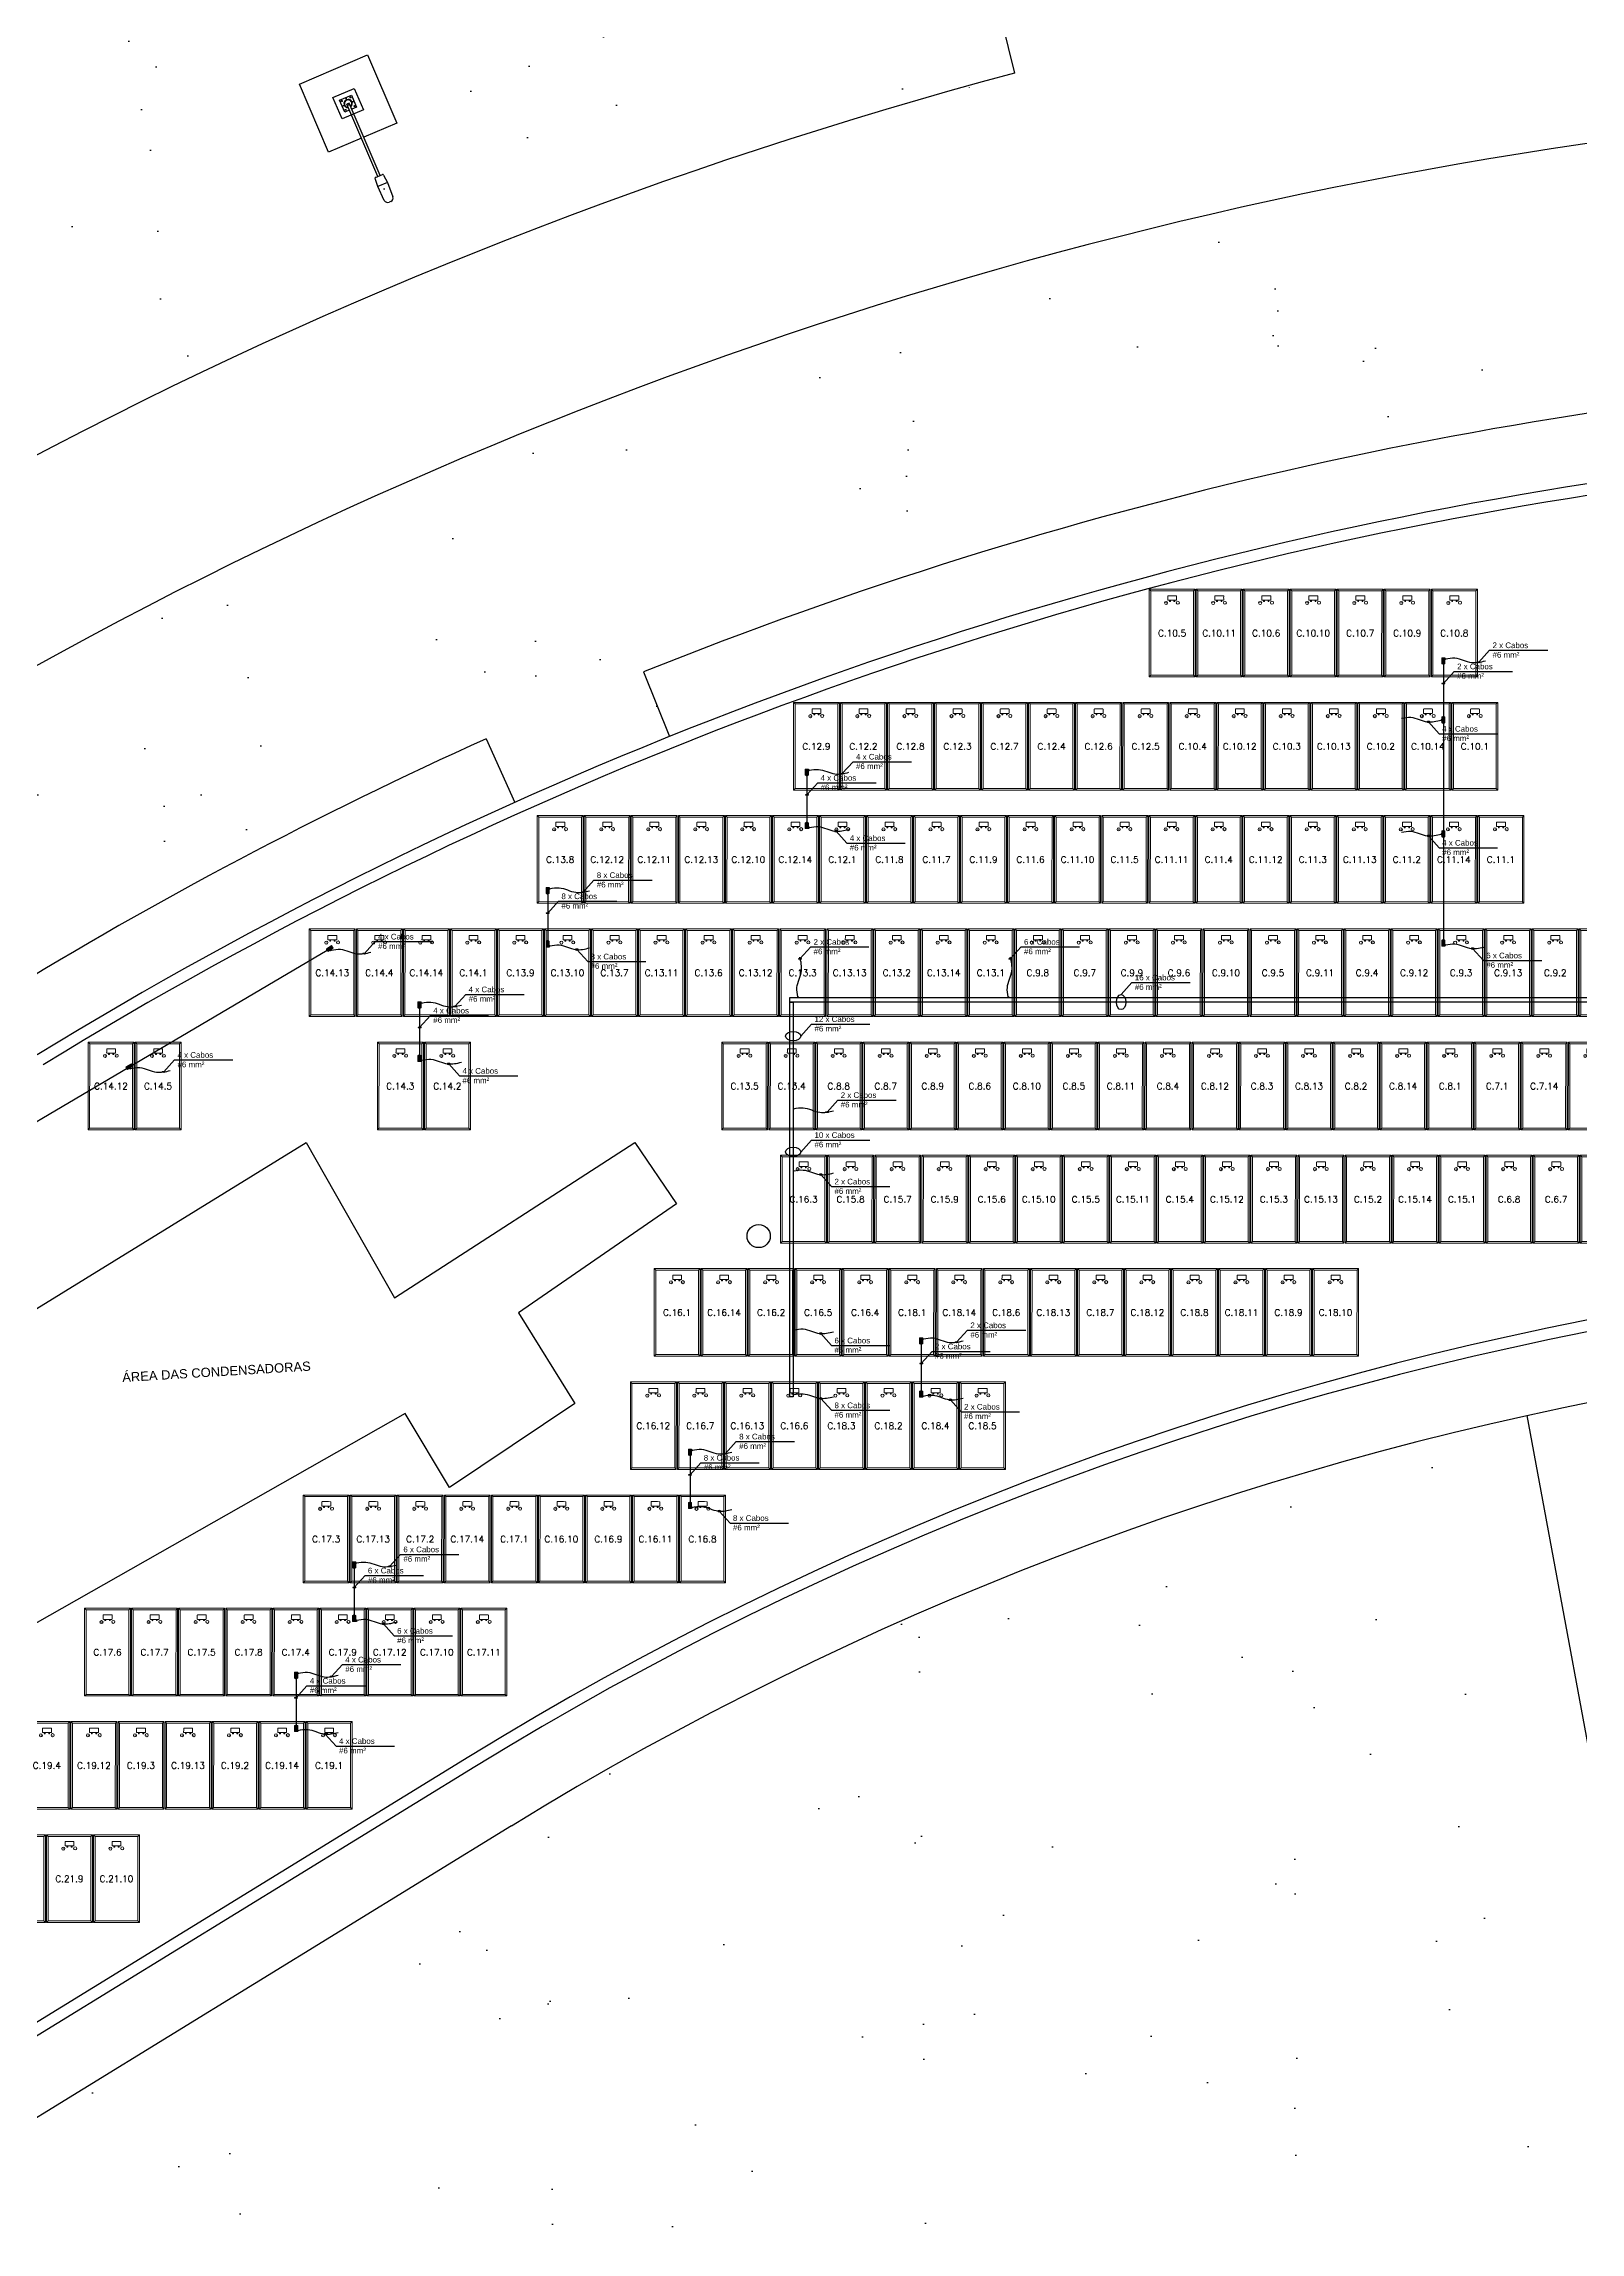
# Model space of a CAD drawing. Header units: metres. Extents: x 1796 to 5645, y -4719 to 2384.
# Drawn here: x 1924.08 to 1957.17, y -1221.31 to -1174.16 of the extents above; entities that cross this region are included whole.
import ezdxf

# ---------------------------------------------------------------- set-up
doc = ezdxf.new("R2010")
doc.units = ezdxf.units.M
doc.header["$MEASUREMENT"] = 0
doc.linetypes.add('BSB2F2-ARQ-PLAN-CORE-13-15P-ZA$1${ Batten }', pattern=[0])
for name, color, linetype, lineweight in [('A-DOOR-FRAM', 31, 'CONTINUOUS', 5), ('Condulete', 3, 'CONTINUOUS', 9), ('MOD_ALOCADOS_A', 5, 'CONTINUOUS', 9), ('MODULOS_PV', 2, 'CONTINUOUS', 9)]:
    doc.layers.add(name, color=color, linetype=linetype, lineweight=lineweight)
for name, color, linetype in [('ARQUITETURA', 253, 'CONTINUOUS'), ('COPEX', 4, 'BSB2F2-ARQ-PLAN-CORE-13-15P-ZA$1${ Batten }'), ('ELETROCALHA', 2, 'CONTINUOUS'), ('ELETRODUTOS', 30, 'CONTINUOUS'), ('MÓDULOS FV', 7, 'CONTINUOUS')]:
    doc.layers.add(name, color=color, linetype=linetype)
doc.styles.add('ARIAL', font='arial.ttf')
doc.styles.add('ENGECAD', font='arial.ttf')
doc.styles.add('R120-500', font='romans.shx', dxfattribs={"height": 1.5})
pattern_1 = [(350.62296, (1466.5355, -762.2295), (4.08992, 4.08927), [0, -4.56, 0, -5.1, 0, -4.875]), (320.623, (1466.5355, -762.2295), (9.808834, 1.91215), [0, -2.46, 0, -4.11, 0, -1.575]), (280.62296, (1464.013, -759.536), (6.39856, -6.807323), [0, -1.5, 0, -5.4, 0, -7.05]), (270.623, (1464.013, -759.536), (8.08648, -4.78256), [0, -0.75, 0, -3.54, 0, -4.05])]

# ---------------------------------------------------------------- blocks, each defined once
blk = doc.blocks.new('modulo')
at = {"layer": 'MODULOS_PV', "color": 8}
for p, q in [((-0.751, 2.014), (-0.753, 2.063)), ((-1.381, 1.342), (-1.43, 1.34)), ((0.577, 0.769), (0.626, 0.771)), ((-0.053, 0.097), (-0.051, 0.048))]:
    blk.add_line(p, q, dxfattribs=at)
for points in [[(-1.43, 1.34), (-0.753, 2.063), (0.626, 0.771), (-0.051, 0.048)], [(-1.381, 1.342), (-0.751, 2.014), (0.577, 0.769), (-0.053, 0.097)]]:
    blk.add_lwpolyline(points, close=True, dxfattribs=at)
for points in [[(-0.956, 1.498), (-0.935, 1.478), (-0.922, 1.492), (-0.943, 1.512)], [(-0.878, 1.581), (-0.857, 1.562), (-0.87, 1.548), (-0.891, 1.567)]]:
    blk.add_lwpolyline(points, dxfattribs=at)
at = {"layer": 'MODULOS_PV', "color": 1}
blk.add_circle((-0.963, 1.403), 0.0332, dxfattribs=at)
at = {"layer": 'MODULOS_PV', "color": 8}
blk.add_circle((-0.793, 1.591), 0.0332, dxfattribs=at)
blk.add_open_spline([(-0.986, 1.473), (-1.006, 1.493), (-1.027, 1.512), (-1.048, 1.532), (-1.048, 1.532), (-1.049, 1.534), (-1.049, 1.536), (-1.048, 1.538), (-1.048, 1.539), (-1.007, 1.583), (-0.966, 1.627), (-0.925, 1.67), (-0.924, 1.671), (-0.922, 1.672), (-0.919, 1.672), (-0.918, 1.671), (-0.917, 1.671), (-0.897, 1.652), (-0.876, 1.632), (-0.855, 1.613), (-0.855, 1.612), (-0.854, 1.611), (-0.854, 1.608), (-0.855, 1.606), (-0.855, 1.605), (-0.896, 1.561), (-0.937, 1.518), (-0.978, 1.474), (-0.979, 1.473), (-0.981, 1.472), (-0.984, 1.472), (-0.985, 1.473), (-0.986, 1.473)], degree=3, knots=[0, 0, 0, 0, 1, 1, 1, 1.002534, 1.003925, 1.008052, 1.008052, 1.008052, 2.008052, 2.008052, 2.008052, 2.012179, 2.01357, 2.016104, 2.016104, 2.016104, 3.016104, 3.016104, 3.016104, 3.018638, 3.02003, 3.024156, 3.024156, 3.024156, 4.024156, 4.024156, 4.024156, 4.028283, 4.029675, 4.032208, 4.032208, 4.032208, 4.032208], dxfattribs=at)
at = {"layer": 'MODULOS_PV', "color": 1, "insert": (-0.997, 1.409), "char_height": 0.0572, "width": 0.10748, "attachment_point": 1, "rotation": 46.8722}
blk.add_mtext('+', dxfattribs=at)
at = {"layer": 'MODULOS_PV', "color": 8, "insert": (-0.827, 1.597), "char_height": 0.0572, "width": 0.10748, "attachment_point": 1, "rotation": 46.8722}
blk.add_mtext('-', dxfattribs=at)
blk = doc.blocks.new('PETROLETE TIPO  X')
at = {"layer": 'ELETRODUTOS'}
h = blk.add_hatch(color=3, dxfattribs=at)
h.dxf.hatch_style = 1
h.paths.add_polyline_path([(1995.913, -1126.122), (1995.98, -1126.122), (1995.98, -1125.993), (1995.913, -1125.993)])
at = {"layer": 'Condulete'}
blk.add_lwpolyline([(1995.98, -1125.993), (1995.98, -1126.122), (1995.913, -1126.122), (1995.913, -1125.993)], close=True, dxfattribs=at)
blk = doc.blocks.new('BOX')
at = {"layer": 'Condulete'}
blk.add_lwpolyline([(1995.83, -1126.029), (1995.818, -1126.029), (1995.818, -1126.005), (1995.83, -1126.005)], close=True, dxfattribs=at)
at = {"layer": 'ELETRODUTOS', "color": 3, "linetype": 'Continuous'}
for p, q in [((1995.818, -1126.005), (1995.83, -1126.017)), ((1995.818, -1126.007), (1995.83, -1126.019)), ((1995.818, -1126.009), (1995.83, -1126.021)), ((1995.818, -1126.01), (1995.83, -1126.023)), ((1995.818, -1126.012), (1995.83, -1126.024)), ((1995.818, -1126.014), (1995.83, -1126.026)), ((1995.818, -1126.016), (1995.83, -1126.028)), ((1995.818, -1126.018), (1995.83, -1126.029)), ((1995.818, -1126.019), (1995.828, -1126.029)), ((1995.818, -1126.021), (1995.826, -1126.029)), ((1995.818, -1126.023), (1995.824, -1126.029)), ((1995.818, -1126.025), (1995.823, -1126.029)), ((1995.818, -1126.026), (1995.821, -1126.029)), ((1995.818, -1126.028), (1995.819, -1126.029)), ((1995.819, -1126.005), (1995.83, -1126.016)), ((1995.821, -1126.005), (1995.83, -1126.014)), ((1995.823, -1126.005), (1995.83, -1126.012)), ((1995.825, -1126.005), (1995.83, -1126.01)), ((1995.826, -1126.005), (1995.83, -1126.008)), ((1995.828, -1126.005), (1995.83, -1126.007))]:
    blk.add_line(p, q, dxfattribs=at)

msp = doc.modelspace()

# ---------------------------------------------------------------- hatches: boundary and pattern name
at = {"layer": 'ARQUITETURA'}
h = msp.add_hatch(dxfattribs=at)
h.set_pattern_fill('AR-SAND', color=116, scale=3, angle=-46.877, style=0)
h.set_pattern_definition(pattern_1)
h.paths.add_polyline_path([(1891.75, -1141.193), (1888.66, -1142.838), (1888.588, -1142.707), (1881.655, -1146.67), (1877.849, -1149.014), (1869.565, -1154.557), (1860.873, -1161.087), (1867.94, -1168.633), (1875.757, -1161.312), (1880.303, -1166.166), (1872.486, -1173.487), (1898.849, -1201.637), (1903.517, -1197.278), (1907.791, -1193.574), (1912.186, -1190.252), (1918.103, -1186.33), (1925.755, -1182.075), (1930.989, -1179.637), (1936.113, -1177.587), (1941.154, -1175.876), (1944.014, -1175.034), (1940.631, -1161.343), (1937.353, -1148.129), (1930.376, -1149.86), (1929.53, -1147.315), (1924.436, -1149.124), (1920.723, -1150.593), (1915.46, -1152.903), (1911.172, -1154.985), (1907.912, -1156.607), (1902.792, -1159.154), (1901.106, -1159.994)])
h = msp.add_hatch(dxfattribs=at)
h.set_pattern_fill('AR-SAND', color=116, scale=3, angle=-46.877, style=0)
h.set_pattern_definition(pattern_1)
h.paths.add_polyline_path([(2008.001, -1145.115), (2011.522, -1146.142), (2011.588, -1145.787)])
h.paths.add_polyline_path([(2011.51, -1146.205), (2005.926, -1176.011), (2009.518, -1156.844), (2009.518, -1156.844), (2011.289, -1147.384)])
edge = h.paths.add_edge_path()
edge.add_line((1981.157, -1171.776), (1975.185, -1171.196))
edge.add_line((1975.185, -1171.196), (1977.014, -1152.352))
edge.add_line((1977.014, -1152.352), (1946.456, -1159.903))
edge.add_line((1946.456, -1159.903), (1949.839, -1173.594))
edge.add_arc((1971.325, -1273.05), 101.75, 84.4554, 102.19064, ccw=False)
h = msp.add_hatch(dxfattribs=at)
h.set_pattern_fill('AR-SAND', color=116, scale=3, angle=-46.877, style=0)
h.set_pattern_definition(pattern_1)
h.paths.add_polyline_path([(1968.94, -1175.477), (1969.026, -1177.396), (1972.992, -1177.314), (1980.864, -1177.776), (1990.307, -1179.19), (2001.352, -1181.259), (2001.722, -1179.297), (1989.318, -1176.97), (1984.284, -1176.065), (1972.707, -1175.345)])
h.paths.add_polyline_path([(1965.029, -1177.542), (1964.942, -1175.617), (1962.446, -1175.704), (1953.488, -1176.941), (1938.948, -1180.818), (1927.111, -1185.959), (1914.809, -1193.363), (1907.472, -1199.042), (1908.838, -1200.501), (1915.412, -1195.321), (1922.392, -1190.748), (1929.652, -1186.844), (1937.161, -1183.602), (1948.061, -1180.169), (1955.436, -1178.628)])
h = msp.add_hatch(dxfattribs=at)
h.set_pattern_fill('AR-SAND', color=116, scale=3, angle=-46.877, style=0)
h.set_pattern_definition(pattern_1)
edge = h.paths.add_edge_path()
edge.add_arc((1971.325, -1273.05), 92, 93.82041, 111.90763)
edge.add_line((1936.999, -1187.694), (1937.559, -1189.085))
edge.add_arc((1971.325, -1273.05), 90.5, 111.90763, 114.20354)
edge.add_line((1934.222, -1190.505), (1933.608, -1189.137))
edge.add_arc((1971.325, -1273.05), 92, 114.20328, 121.57407)
edge.add_line((1923.154, -1194.669), (1910.162, -1202.654))
edge.add_line((1910.162, -1202.654), (1908.838, -1200.501))
edge.add_arc((1971.325, -1273.05), 95.75, 93.77161, 130.73854, ccw=False)
edge.add_line((1965.027, -1177.507), (1965.195, -1181.254))
edge = h.paths.add_edge_path()
edge.add_arc((1971.325, -1273.05), 92, 79.39324, 91.32909)
edge.add_line((1969.191, -1181.075), (1969.023, -1177.328))
edge.add_arc((1971.325, -1273.05), 95.75, 79.39324, 91.37788, ccw=False)
edge.add_line((1988.95, -1178.936), (2001.352, -1181.259))
edge.add_line((2001.352, -1181.259), (2013.609, -1210.073))
edge.add_line((2013.609, -1210.073), (1999.373, -1207.291))
edge.add_line((1999.373, -1207.291), (1985.934, -1214.289))
edge.add_line((1985.934, -1214.289), (1979.219, -1214.591))
edge.add_line((1979.219, -1214.591), (1980.336, -1202.624))
edge.add_arc((1971.325, -1273.05), 71, 79.39324, 82.70853, ccw=False)
edge.add_line((1984.394, -1203.263), (1999.541, -1206.1))
edge.add_arc((2068.683, -1199.209), 69.485, 169.39324, 185.69147, ccw=False)
edge.add_line((2000.386, -1186.419), (1987.983, -1184.096))
edge.add_line((1987.983, -1184.096), (1988.26, -1182.622))
h = msp.add_hatch(dxfattribs=at)
h.set_pattern_fill('AR-SAND', color=116, scale=3, angle=-46.877, style=0)
h.set_pattern_definition(pattern_1)
h.paths.add_polyline_path([(1966.816, -1239.548), (1965.86, -1217.827), (1961.19, -1218.032), (1960.704, -1215.424), (1960.435, -1215.436), (1960.252, -1214.443), (1958.033, -1214.543), (1956.03, -1203.717, 0.083678), (1934.15, -1212.56), (1920.539, -1220.925), (1937.474, -1248.48)])

# ---------------------------------------------------------------- linework, layer by layer
at = {"layer": 'A-DOOR-FRAM'}
msp.add_circle((1930.812, -1208.139), 0.014, dxfattribs=at)
at = {"layer": 'ARQUITETURA'}
for p, q in [((1938.336, -1147.886), (1944.985, -1174.794)), ((1929.584, -1175.027), (1931.055, -1174.398)), ((1931.055, -1174.398), (1931.685, -1175.869)), ((1930.214, -1176.498), (1929.584, -1175.027)), ((1930.306, -1175.317), (1930.766, -1175.12)), ((1930.503, -1175.776), (1930.306, -1175.317)), ((1930.451, -1175.374), (1930.708, -1175.264)), ((1930.561, -1175.632), (1930.451, -1175.374)), ((1930.514, -1175.388), (1930.486, -1175.4)), ((1930.506, -1175.408), (1930.494, -1175.38)), ((1930.505, -1175.501), (1930.551, -1175.481)), ((1930.507, -1175.505), (1930.553, -1175.486)), ((1930.577, -1175.32), (1930.597, -1175.366)), ((1930.582, -1175.318), (1930.601, -1175.364)), ((1930.631, -1175.447), (1930.636, -1175.445)), ((1930.631, -1175.447), (1930.633, -1175.451)), ((1930.631, -1175.447), (1930.638, -1175.449)), ((1930.636, -1175.445), (1930.633, -1175.451)), ((1930.633, -1175.451), (1930.638, -1175.449)), ((1930.636, -1175.445), (1930.638, -1175.449)), ((1930.675, -1175.319), (1930.702, -1175.308)), ((1930.683, -1175.3), (1930.694, -1175.327)), ((1930.708, -1175.264), (1930.818, -1175.522)), ((1930.818, -1175.522), (1930.715, -1175.566)), ((1930.716, -1175.41), (1930.762, -1175.391)), ((1930.718, -1175.415), (1930.764, -1175.395)), ((1930.769, -1175.502), (1930.755, -1175.508)), ((1930.763, -1175.488), (1930.775, -1175.516)), ((1930.766, -1175.12), (1930.963, -1175.58)), ((1930.769, -1175.502), (1930.783, -1175.496)), ((1944.006, -1175.097), (1944.007, -1175.098)), ((1930.963, -1175.58), (1930.503, -1175.776)), ((1930.66, -1175.59), (1930.561, -1175.632)), ((1930.581, -1175.583), (1930.567, -1175.589)), ((1930.575, -1175.569), (1930.586, -1175.596)), ((1930.594, -1175.577), (1930.581, -1175.583)), ((1931.685, -1175.869), (1930.974, -1176.173)), ((1930.919, -1176.196), (1930.214, -1176.498)), ((1931.272, -1177.237), (1931.215, -1177.065)), ((1931.225, -1177.039), (1931.372, -1176.976)), ((1931.414, -1177.534), (1931.272, -1177.237)), ((1931.399, -1176.987), (1931.483, -1177.146)), ((1931.483, -1177.146), (1931.6, -1177.454)), ((1931.557, -1177.556), (1931.518, -1177.573)), ((1936.999, -1187.694), (1937.559, -1189.085)), ((1933.608, -1189.137), (1934.222, -1190.505)), ((1958.033, -1214.543), (1956.03, -1203.717)), ((1933.364, -1211.283), (1920.372, -1219.267)), ((1933.233, -1211.07), (1920.454, -1218.924)), ((1934.15, -1212.56), (1921.157, -1220.545))]:
    msp.add_line(p, q, dxfattribs=at)
for points in [[(1930.66, -1175.437), (1930.605, -1175.461)], [(1931.271, -1177.019), (1930.605, -1175.461)], [(1930.672, -1175.465), (1930.616, -1175.488)], [(1931.326, -1176.996), (1930.66, -1175.437)], [(1931.483, -1177.146), (1931.272, -1177.237)]]:
    msp.add_lwpolyline(points, dxfattribs=at)
msp.add_lwpolyline([(1920.645, -1205.673), (1923.162, -1204.232), (1922.069, -1202.554), (1929.733, -1197.831), (1931.634, -1201.178), (1936.807, -1197.835), (1937.709, -1199.157), (1934.305, -1201.505), (1935.52, -1203.459), (1932.82, -1205.268), (1931.864, -1203.673), (1922.718, -1208.868)], close=True, dxfattribs=at)
for centre in [(1930.5, -1175.394), (1930.688, -1175.314), (1930.769, -1175.502), (1930.581, -1175.583)]:
    msp.add_circle(centre, 0.01, dxfattribs=at)
at = {"layer": 'ARQUITETURA', "color": 6}
msp.add_circle((1939.476, -1199.849), 0.25, dxfattribs=at)
at = {"layer": 'ARQUITETURA'}
for centre, radius, start, end in [((1971.074, -1272.663), 101.286, 104.92615, 130.91481), ((1971.325, -1273.05), 97.75, 79.39324, 130.73854), ((1930.634, -1175.448), 0.09, 310.9535, 271.9935), ((1930.634, -1175.448), 0.081, 313.0087, 269.5066), ((1931.38, -1176.994), 0.02, 23.1619, 113.1619), ((1931.233, -1177.057), 0.02, 113.1619, 203.1619), ((1931.486, -1177.499), 0.08, 205.5747, 293.1619), ((1931.525, -1177.483), 0.08, 293.1619, 20.7492), ((1971.325, -1273.05), 92, 93.82041, 111.90763), ((1971.325, -1273.05), 90.5, 79.39324, 121.57407), ((1971.325, -1273.05), 90.25, 79.39324, 121.57407), ((1971.325, -1273.05), 92, 114.20328, 121.57407), ((1971.325, -1273.05), 72.75, 79.39324, 121.57407), ((1971.325, -1273.05), 72.5, 79.39324, 121.57407), ((1971.325, -1273.05), 71, 79.39324, 121.57408)]:
    msp.add_arc(centre, radius, start, end, dxfattribs=at)
at = {"layer": 'COPEX'}
for points in [[(1954.985, -1187.485), (1955.219, -1187.228), (1956.474, -1187.228)], [(1953.901, -1188.77), (1954.135, -1189.028), (1955.39, -1189.028)], [(1941.277, -1189.886), (1941.51, -1189.628), (1942.765, -1189.628)], [(1941.142, -1191.126), (1941.376, -1191.384), (1942.631, -1191.384)], [(1953.902, -1191.227), (1954.135, -1191.484), (1955.391, -1191.484)], [(1935.694, -1192.437), (1935.928, -1192.18), (1937.183, -1192.18)], [(1930.984, -1193.763), (1931.217, -1193.505), (1932.473, -1193.505)], [(1935.56, -1193.677), (1935.794, -1193.935), (1937.049, -1193.935)], [(1940.363, -1193.876), (1940.597, -1193.619), (1941.852, -1193.619)], [(1944.895, -1193.876), (1945.129, -1193.619), (1946.384, -1193.619)], [(1954.851, -1193.654), (1955.084, -1193.912), (1956.34, -1193.912)], [(1932.934, -1194.901), (1933.168, -1194.643), (1934.423, -1194.643)], [(1926.664, -1196.312), (1926.898, -1196.054), (1928.153, -1196.054)], [(1932.8, -1196.141), (1933.034, -1196.398), (1934.289, -1196.398)], [(1940.948, -1197.178), (1941.181, -1196.92), (1942.437, -1196.92)], [(1940.813, -1198.526), (1941.047, -1198.783), (1942.302, -1198.783)], [(1940.813, -1201.95), (1941.047, -1202.208), (1942.302, -1202.208)], [(1943.739, -1202.137), (1943.972, -1201.88), (1945.228, -1201.88)], [(1940.813, -1203.347), (1941.047, -1203.604), (1942.302, -1203.604)], [(1943.604, -1203.377), (1943.838, -1203.635), (1945.093, -1203.635)], [(1938.76, -1204.536), (1938.994, -1204.278), (1940.249, -1204.278)], [(1938.626, -1205.776), (1938.86, -1206.033), (1940.115, -1206.033)], [(1931.528, -1206.966), (1931.762, -1206.708), (1933.017, -1206.708)], [(1931.394, -1208.206), (1931.628, -1208.464), (1932.883, -1208.464)], [(1930.277, -1209.341), (1930.511, -1209.084), (1931.766, -1209.084)], [(1930.143, -1210.581), (1930.376, -1210.839), (1931.632, -1210.839)]]:
    msp.add_lwpolyline(points, dxfattribs=at)
for centre in [(1954.985, -1187.485), (1941.277, -1189.886), (1935.694, -1192.437), (1930.984, -1193.763), (1940.363, -1193.876), (1944.895, -1193.876), (1932.934, -1194.901), (1926.664, -1196.312), (1940.948, -1197.178), (1943.739, -1202.137), (1938.76, -1204.536), (1931.528, -1206.966), (1930.277, -1209.341)]:
    msp.add_ellipse(centre, major_axis=(-0.0324, 0), ratio=0.310221, dxfattribs=at)
at = {"layer": 'COPEX', "extrusion": (0, 0, -1)}
for centre in [(1953.901, -1188.77), (1941.142, -1191.126), (1953.902, -1191.227), (1935.56, -1193.677), (1954.851, -1193.654), (1932.8, -1196.141), (1940.813, -1198.526), (1940.813, -1201.95), (1940.813, -1203.347), (1943.604, -1203.377), (1938.626, -1205.776), (1931.394, -1208.206), (1930.143, -1210.581)]:
    msp.add_ellipse(centre, major_axis=(-0.0324, 0), ratio=0.310221, dxfattribs=at)
at = {"layer": 'COPEX'}
for points in [[(1954.268, -1187.412), (1954.47, -1187.393), (1954.827, -1187.49), (1955.126, -1187.456)], [(1953.319, -1188.69), (1953.521, -1188.67), (1953.878, -1188.768), (1954.176, -1188.733)], [(1940.56, -1189.813), (1940.762, -1189.794), (1941.119, -1189.891), (1941.417, -1189.857)], [(1940.56, -1191.045), (1940.762, -1191.026), (1941.119, -1191.124), (1941.417, -1191.089)], [(1953.319, -1191.146), (1953.521, -1191.127), (1953.878, -1191.224), (1954.177, -1191.189)], [(1934.978, -1192.364), (1935.18, -1192.345), (1935.537, -1192.442), (1935.835, -1192.408)], [(1930.267, -1193.69), (1930.469, -1193.671), (1930.826, -1193.768), (1931.124, -1193.733)], [(1934.978, -1193.597), (1935.18, -1193.577), (1935.537, -1193.675), (1935.835, -1193.64)], [(1940.32, -1194.695), (1940.301, -1194.494), (1940.398, -1194.136), (1940.363, -1193.838)], [(1944.852, -1194.695), (1944.832, -1194.494), (1944.93, -1194.136), (1944.895, -1193.838)], [(1954.268, -1193.574), (1954.47, -1193.554), (1954.827, -1193.652), (1955.126, -1193.617)], [(1932.218, -1194.828), (1932.419, -1194.808), (1932.777, -1194.906), (1933.075, -1194.871)], [(1925.948, -1196.239), (1926.149, -1196.22), (1926.507, -1196.317), (1926.805, -1196.283)], [(1932.218, -1196.06), (1932.419, -1196.041), (1932.777, -1196.138), (1933.075, -1196.104)], [(1940.231, -1197.105), (1940.433, -1197.085), (1940.79, -1197.183), (1941.088, -1197.148)], [(1940.231, -1198.445), (1940.433, -1198.426), (1940.79, -1198.523), (1941.088, -1198.489)], [(1940.231, -1201.869), (1940.433, -1201.85), (1940.79, -1201.947), (1941.088, -1201.913)], [(1943.022, -1202.064), (1943.224, -1202.045), (1943.581, -1202.142), (1943.879, -1202.108)], [(1940.231, -1203.266), (1940.433, -1203.247), (1940.79, -1203.344), (1941.088, -1203.31)], [(1943.022, -1203.297), (1943.224, -1203.277), (1943.581, -1203.375), (1943.879, -1203.34)], [(1938.044, -1204.463), (1938.246, -1204.444), (1938.603, -1204.541), (1938.901, -1204.506)], [(1938.044, -1205.695), (1938.246, -1205.676), (1938.603, -1205.773), (1938.901, -1205.739)], [(1930.812, -1206.893), (1931.013, -1206.874), (1931.371, -1206.971), (1931.669, -1206.937)], [(1930.812, -1208.125), (1931.013, -1208.106), (1931.371, -1208.204), (1931.669, -1208.169)], [(1929.561, -1209.268), (1929.762, -1209.249), (1930.12, -1209.347), (1930.418, -1209.312)], [(1929.561, -1210.501), (1929.762, -1210.481), (1930.12, -1210.579), (1930.418, -1210.544)]]:
    msp.add_spline(points, degree=3, dxfattribs=at)
at = {"layer": 'ELETROCALHA'}
for points in [[(1960.374, -1194.808), (1940.144, -1194.808), (1940.144, -1194.708), (1960.374, -1194.708)], [(1940.144, -1200.693), (1940.144, -1200.693), (1940.144, -1194.808), (1940.219, -1194.808), (1940.219, -1200.693), (1940.219, -1203.311), (1940.144, -1203.311), (1940.144, -1200.693), (1940.144, -1200.693), (1940.144, -1200.693), (1940.144, -1200.693), (1940.144, -1200.693), (1940.144, -1200.693), (1940.144, -1200.693), (1940.144, -1200.693)]]:
    msp.add_lwpolyline(points, dxfattribs=at)
at = {"layer": 'ELETRODUTOS'}
for p, q in [((1954.222, -1187.53), (1954.223, -1193.459)), ((1940.514, -1189.931), (1940.514, -1190.931)), ((1934.932, -1192.482), (1934.932, -1193.482)), ((1932.172, -1194.946), (1932.172, -1195.946)), ((1942.976, -1202.182), (1942.976, -1203.182)), ((1937.998, -1204.581), (1937.998, -1205.581)), ((1930.766, -1207.011), (1930.766, -1208.011)), ((1929.515, -1209.386), (1929.515, -1210.386))]:
    msp.add_line(p, q, dxfattribs=at)
for points in [[(1954.222, -1187.941), (1954.456, -1187.683), (1955.711, -1187.683)], [(1940.514, -1190.342), (1940.748, -1190.084), (1942.003, -1190.084)], [(1934.932, -1192.893), (1935.166, -1192.635), (1936.421, -1192.635)], [(1917.763, -1201.017), (1917.763, -1201.017), (1917.763, -1201.017), (1930.181, -1193.689)], [(1947.281, -1194.645), (1947.515, -1194.387), (1948.77, -1194.387)], [(1932.172, -1195.357), (1932.406, -1195.099), (1933.661, -1195.099)], [(1940.382, -1195.541), (1940.616, -1195.283), (1941.871, -1195.283)], [(1940.382, -1198.038), (1940.616, -1197.78), (1941.871, -1197.78)], [(1942.976, -1202.593), (1943.21, -1202.335), (1944.465, -1202.335)], [(1937.998, -1204.992), (1938.232, -1204.734), (1939.487, -1204.734)], [(1930.766, -1207.422), (1930.999, -1207.164), (1932.255, -1207.164)], [(1929.515, -1209.797), (1929.748, -1209.54), (1931.003, -1209.54)]]:
    msp.add_lwpolyline(points, dxfattribs=at)
for centre, major_axis, ratio in [((1954.222, -1187.941), (-0.0324, 0), 0.310221), ((1940.514, -1190.342), (-0.0324, 0), 0.310221), ((1934.932, -1192.893), (-0.0324, 0), 0.310221), ((1947.281, -1194.808), (0, 0.163), 0.617681), ((1932.172, -1195.357), (-0.0324, 0), 0.310221), ((1940.219, -1195.54), (0.163, 0), 0.617681), ((1940.219, -1198.037), (0.163, 0), 0.617681), ((1942.976, -1202.593), (-0.0324, 0), 0.310221), ((1937.998, -1204.992), (-0.0324, 0), 0.310221), ((1930.766, -1207.422), (-0.0324, 0), 0.310221), ((1929.515, -1209.797), (-0.0324, 0), 0.310221)]:
    msp.add_ellipse(centre, major_axis=major_axis, ratio=ratio, dxfattribs=at)

# ---------------------------------------------------------------- block references
at = {"layer": 'COPEX', "xscale": -1}
for name, p in [('PETROLETE TIPO  X', (3950.169, -61.396)), ('BOX', (3950.086, -61.396)), ('PETROLETE TIPO  X', (3936.461, -63.797)), ('BOX', (3936.378, -63.797)), ('PETROLETE TIPO  X', (3930.879, -66.348)), ('BOX', (3930.796, -66.348)), ('PETROLETE TIPO  X', (3928.118, -68.812)), ('BOX', (3928.036, -68.812)), ('BOX', (3936.049, -71.089)), ('PETROLETE TIPO  X', (3938.923, -76.048)), ('BOX', (3938.84, -76.048)), ('PETROLETE TIPO  X', (3933.945, -78.447)), ('BOX', (3933.862, -78.447)), ('PETROLETE TIPO  X', (3926.712, -80.877)), ('BOX', (3926.629, -80.877)), ('PETROLETE TIPO  X', (3925.461, -83.253)), ('BOX', (3925.378, -83.253))]:
    msp.add_blockref(name, p, dxfattribs=at)
for name, p, rotation in [('BOX', (3080.24, -3183.348), 270), ('BOX', (-41.642, -2314.749), 180), ('PETROLETE TIPO  X', (-41.724, -2314.785), 180), ('BOX', (828.205, 807.166), 90), ('BOX', (828.205, 807.026), 90), ('BOX', (3066.531, -3185.749), 270), ('PETROLETE TIPO  X', (-55.432, -2317.064), 180), ('BOX', (814.497, 804.887), 90), ('BOX', (-55.27, -2317.064), 180), ('PETROLETE TIPO  X', (-41.724, -2317.241), 180), ('BOX', (828.205, 804.71), 90), ('BOX', (-41.642, -2317.205), 180), ('BOX', (828.205, 804.569), 90), ('BOX', (3060.949, -3188.3), 270), ('PETROLETE TIPO  X', (-41.724, -2319.593), 180), ('BOX', (828.205, 802.359), 90), ('PETROLETE TIPO  X', (-53.942, -46.994), 120.5459024628976), ('BOX', (3076.754, 790.396), 30.54590246289764), ('BOX', (-53.823, -47.112), 120.5459024628976), ('PETROLETE TIPO  X', (-61.015, -2319.616), 180), ('BOX', (808.915, 802.336), 90), ('BOX', (-60.852, -2319.616), 180), ('BOX', (-41.562, -2319.593), 180), ('BOX', (814.304, 801.122), 90), ('BOX', (818.836, 801.122), 90), ('BOX', (3058.189, -3190.763), 270), ('PETROLETE TIPO  X', (-58.26, -49.543), 120.5459024628976), ('BOX', (3072.436, 787.848), 30.54590246289764), ('BOX', (-58.141, -49.66), 120.5459024628976), ('BOX', (3072.557, 787.92), 30.54590246289764), ('PETROLETE TIPO  X', (-63.775, -2322.079), 180), ('BOX', (806.155, 799.872), 90), ('BOX', (-63.612, -2322.079), 180), ('BOX', (-55.599, -2324.464), 180), ('BOX', (-55.599, -2327.888), 180), ('BOX', (3068.993, -3198), 270), ('BOX', (-55.599, -2329.285), 180), ('PETROLETE TIPO  X', (-52.97, -2329.316), 180), ('BOX', (816.959, 792.636), 90), ('BOX', (-52.808, -2329.316), 180), ('BOX', (3064.015, -3200.398), 270), ('PETROLETE TIPO  X', (-57.949, -2331.714), 180), ('BOX', (811.981, 790.237), 90), ('BOX', (-57.786, -2331.714), 180), ('BOX', (3056.783, -3202.829), 270), ('PETROLETE TIPO  X', (-65.181, -2334.144), 180), ('BOX', (804.748, 787.807), 90), ('BOX', (-65.018, -2334.144), 180), ('BOX', (3055.532, -3205.204), 270), ('PETROLETE TIPO  X', (-66.432, -2336.52), 180), ('BOX', (803.497, 785.432), 90), ('BOX', (-66.269, -2336.52), 180)]:
    msp.add_blockref(name, p, dxfattribs=dict(at, rotation=rotation))
at = {"layer": 'MÓDULOS FV', "rotation": 313.12783086684}
for p in [(1947.885, -1187.869), (1948.898, -1187.869), (1949.911, -1187.869), (1950.924, -1187.869), (1951.937, -1187.869), (1952.95, -1187.869), (1953.963, -1187.869), (1940.224, -1190.309), (1941.237, -1190.309), (1942.25, -1190.309), (1943.263, -1190.309), (1944.276, -1190.309), (1945.289, -1190.309), (1946.302, -1190.309), (1947.315, -1190.309), (1948.328, -1190.309), (1949.341, -1190.309), (1950.354, -1190.309), (1951.367, -1190.309), (1952.38, -1190.309), (1953.393, -1190.309), (1954.406, -1190.309), (1934.707, -1192.749), (1935.72, -1192.749), (1936.733, -1192.749), (1937.746, -1192.749), (1938.759, -1192.749), (1939.772, -1192.749), (1940.785, -1192.749), (1941.798, -1192.749), (1942.811, -1192.749), (1943.824, -1192.749), (1944.837, -1192.749), (1945.85, -1192.749), (1946.863, -1192.749), (1947.876, -1192.749), (1948.889, -1192.749), (1949.902, -1192.749), (1950.915, -1192.749), (1951.928, -1192.749), (1952.941, -1192.749), (1953.954, -1192.749), (1954.967, -1192.749), (1929.798, -1195.189), (1930.811, -1195.189), (1931.824, -1195.189), (1932.837, -1195.189), (1933.85, -1195.189), (1934.863, -1195.189), (1935.876, -1195.189), (1936.889, -1195.189), (1937.902, -1195.189), (1938.915, -1195.189), (1939.928, -1195.189), (1940.941, -1195.189), (1941.954, -1195.189), (1942.967, -1195.189), (1943.98, -1195.189), (1944.993, -1195.189), (1946.006, -1195.189), (1947.019, -1195.189), (1948.032, -1195.189), (1949.045, -1195.189), (1950.058, -1195.189), (1951.071, -1195.189), (1952.084, -1195.189), (1953.097, -1195.189), (1954.11, -1195.189), (1955.123, -1195.189), (1956.136, -1195.189), (1957.149, -1195.189), (1925.033, -1197.629), (1926.046, -1197.629), (1931.264, -1197.629), (1932.277, -1197.629), (1938.679, -1197.629), (1939.692, -1197.629), (1940.705, -1197.629), (1941.718, -1197.629), (1942.731, -1197.629), (1943.744, -1197.629), (1944.757, -1197.629), (1945.77, -1197.629), (1946.783, -1197.629), (1947.796, -1197.629), (1948.809, -1197.629), (1949.822, -1197.629), (1950.835, -1197.629), (1951.848, -1197.629), (1952.861, -1197.629), (1953.874, -1197.629), (1954.887, -1197.629), (1955.9, -1197.629), (1956.913, -1197.629), (1957.926, -1197.629), (1939.948, -1200.069), (1940.961, -1200.069), (1941.974, -1200.069), (1942.987, -1200.069), (1944, -1200.069), (1945.013, -1200.069), (1946.026, -1200.069), (1947.039, -1200.069), (1948.052, -1200.069), (1949.065, -1200.069), (1950.078, -1200.069), (1951.091, -1200.069), (1952.104, -1200.069), (1953.117, -1200.069), (1954.13, -1200.069), (1955.143, -1200.069), (1956.156, -1200.069), (1957.169, -1200.069), (1937.224, -1202.509), (1938.237, -1202.509), (1939.25, -1202.509), (1940.263, -1202.509), (1941.276, -1202.509), (1942.289, -1202.509), (1943.302, -1202.509), (1944.315, -1202.509), (1945.328, -1202.509), (1946.341, -1202.509), (1947.354, -1202.509), (1948.367, -1202.509), (1949.38, -1202.509), (1950.393, -1202.509), (1951.406, -1202.509), (1936.712, -1204.949), (1937.725, -1204.949), (1938.738, -1204.949), (1939.751, -1204.949), (1940.764, -1204.949), (1941.777, -1204.949), (1942.79, -1204.949), (1943.803, -1204.949), (1929.667, -1207.389), (1930.68, -1207.389), (1931.693, -1207.389), (1932.706, -1207.389), (1933.719, -1207.389), (1934.732, -1207.389), (1935.745, -1207.389), (1936.758, -1207.389), (1937.771, -1207.389), (1924.958, -1209.829), (1925.971, -1209.829), (1926.984, -1209.829), (1927.997, -1209.829), (1929.01, -1209.829), (1930.023, -1209.829), (1931.036, -1209.829), (1932.049, -1209.829), (1933.062, -1209.829), (1922.639, -1212.269), (1923.652, -1212.269), (1924.665, -1212.269), (1925.678, -1212.269), (1926.691, -1212.269), (1927.704, -1212.269), (1928.717, -1212.269), (1929.73, -1212.269), (1923.124, -1214.709), (1924.137, -1214.709), (1925.15, -1214.709)]:
    msp.add_blockref('modulo', p, dxfattribs=at)

# ---------------------------------------------------------------- texts
at = {"layer": 'ARQUITETURA', "style": 'ENGECAD'}
msp.add_text('ÁREA DAS CONDENSADORAS', height=0.2, rotation=3.4916, dxfattribs=at).set_placement((1925.775, -1202.996))
at = {"layer": 'COPEX', "char_height": 0.1222, "attachment_point": 1, "style": 'ARIAL'}
for s, insert in [('2 x Cabos \\P#6 mm² ', (1955.281, -1187.059)), ('4 x Cabos \\P#6 mm² ', (1954.197, -1188.859)), ('4 x Cabos \\P#6 mm² ', (1941.572, -1189.46)), ('4 x Cabos \\P#6 mm² ', (1941.438, -1191.215)), ('4 x Cabos \\P#6 mm² ', (1954.197, -1191.315)), ('8 x Cabos \\P#6 mm² ', (1935.99, -1192.011)), ('4 x Cabos \\P#6 mm² ', (1931.279, -1193.337)), ('2 x Cabos \\P#6 mm² ', (1940.659, -1193.45)), ('6 x Cabos \\P#6 mm² ', (1945.191, -1193.45)), ('8 x Cabos \\P#6 mm² ', (1935.856, -1193.766)), ('6 x Cabos \\P#6 mm² ', (1955.146, -1193.743)), ('4 x Cabos \\P#6 mm² ', (1933.23, -1194.474)), ('4 x Cabos \\P#6 mm² ', (1926.96, -1195.886)), ('4 x Cabos \\P#6 mm² ', (1933.096, -1196.23)), ('2 x Cabos \\P#6 mm² ', (1941.243, -1196.751)), ('2 x Cabos \\P#6 mm² ', (1941.109, -1198.615)), ('2 x Cabos \\P#6 mm² ', (1944.035, -1201.711)), ('6 x Cabos \\P#6 mm² ', (1941.109, -1202.039)), ('8 x Cabos \\P#6 mm² ', (1941.109, -1203.436)), ('2 x Cabos \\P#6 mm² ', (1943.9, -1203.466)), ('8 x Cabos \\P#6 mm² ', (1939.056, -1204.109)), ('8 x Cabos \\P#6 mm² ', (1938.922, -1205.865)), ('6 x Cabos \\P#6 mm² ', (1931.824, -1206.54)), ('6 x Cabos \\P#6 mm² ', (1931.69, -1208.295)), ('4 x Cabos \\P#6 mm² ', (1930.573, -1208.915)), ('4 x Cabos \\P#6 mm² ', (1930.439, -1210.67))]:
    msp.add_mtext_dynamic_manual_height_columns(s, width=1.50424, gutter_width=7.5, heights=[0], dxfattribs=dict(at, insert=insert))
at = {"layer": 'ELETRODUTOS', "attachment_point": 1, "style": 'ARIAL'}
for s, insert, char_height in [('2 x Cabos \\P#6 mm² ', (1954.518, -1187.515), 0.1222), ('4 x Cabos \\P#6 mm² ', (1940.81, -1189.916), 0.1222), ('8 x Cabos \\P#6 mm² ', (1935.228, -1192.467), 0.1222), ('16 x Cabos \\P#6 mm² ', (1947.577, -1194.218), 0.12224), ('4 x Cabos \\P#6 mm² ', (1932.468, -1194.93), 0.1222), ('12 x Cabos \\P#6 mm² ', (1940.678, -1195.114), 0.12224), ('10 x Cabos \\P#6 mm² ', (1940.678, -1197.612), 0.12224), ('2 x Cabos \\P#6 mm² ', (1943.272, -1202.167), 0.1222), ('8 x Cabos \\P#6 mm² ', (1938.294, -1204.565), 0.1222), ('6 x Cabos \\P#6 mm² ', (1931.061, -1206.996), 0.1222), ('4 x Cabos \\P#6 mm² ', (1929.81, -1209.371), 0.1222)]:
    msp.add_mtext_dynamic_manual_height_columns(s, width=1.50424, gutter_width=7.5, heights=[0], dxfattribs=dict(at, insert=insert, char_height=char_height))
at = {"layer": 'MOD_ALOCADOS_A', "color": 1, "char_height": 0.14, "attachment_point": 5, "style": 'R120-500'}
for s, insert in [('C.10.5', (1948.38, -1186.858)), ('C.10.11', (1949.393, -1186.858)), ('C.10.6', (1950.406, -1186.858)), ('C.10.10', (1951.419, -1186.858)), ('C.10.7', (1952.432, -1186.858)), ('C.10.9', (1953.445, -1186.858)), ('C.10.8', (1954.458, -1186.858)), ('C.10.4', (1948.823, -1189.298)), ('C.10.12', (1949.836, -1189.298)), ('C.10.3', (1950.849, -1189.298)), ('C.10.13', (1951.862, -1189.298)), ('C.10.2', (1952.875, -1189.298)), ('C.10.14', (1953.888, -1189.298)), ('C.10.1', (1954.901, -1189.298)), ('C.16.3', (1940.443, -1199.058)), ('C.16.1', (1937.718, -1201.498)), ('C.16.14', (1938.731, -1201.498)), ('C.16.2', (1939.744, -1201.498)), ('C.16.5', (1940.757, -1201.498)), ('C.16.4', (1941.77, -1201.498)), ('C.16.12', (1937.206, -1203.938)), ('C.16.7', (1938.219, -1203.938)), ('C.16.13', (1939.232, -1203.938)), ('C.16.6', (1940.245, -1203.938)), ('C.16.10', (1935.226, -1206.378)), ('C.16.9', (1936.239, -1206.378)), ('C.16.11', (1937.252, -1206.378)), ('C.16.8', (1938.265, -1206.378)), ('C.21.9', (1924.631, -1213.698)), ('C.21.10', (1925.644, -1213.698))]:
    msp.add_mtext_dynamic_manual_height_columns(s, width=0.992, gutter_width=7.5, heights=[0], dxfattribs=dict(at, insert=insert))
at = {"layer": 'MOD_ALOCADOS_A', "color": 3, "char_height": 0.14, "attachment_point": 5, "style": 'R120-500'}
for s, insert in [('C.12.9', (1940.719, -1189.298)), ('C.12.2', (1941.732, -1189.298)), ('C.12.8', (1942.745, -1189.298)), ('C.12.3', (1943.758, -1189.298)), ('C.12.7', (1944.771, -1189.298)), ('C.12.4', (1945.784, -1189.298)), ('C.12.6', (1946.797, -1189.298)), ('C.12.5', (1947.81, -1189.298)), ('C.12.12', (1936.214, -1191.738)), ('C.12.11', (1937.227, -1191.738)), ('C.12.13', (1938.24, -1191.738)), ('C.12.10', (1939.253, -1191.738)), ('C.12.14', (1940.266, -1191.738)), ('C.12.1', (1941.279, -1191.738)), ('C.7.1', (1955.381, -1196.618)), ('C.7.14', (1956.394, -1196.618)), ('C.18.1', (1942.783, -1201.498)), ('C.18.14', (1943.796, -1201.498)), ('C.18.6', (1944.809, -1201.498)), ('C.18.13', (1945.822, -1201.498)), ('C.18.7', (1946.835, -1201.498)), ('C.18.12', (1947.848, -1201.498)), ('C.18.8', (1948.861, -1201.498)), ('C.18.11', (1949.874, -1201.498)), ('C.18.9', (1950.887, -1201.498)), ('C.18.10', (1951.9, -1201.498)), ('C.18.3', (1941.258, -1203.938)), ('C.18.2', (1942.271, -1203.938)), ('C.18.4', (1943.284, -1203.938)), ('C.18.5', (1944.297, -1203.938)), ('C.19.4', (1924.146, -1211.258)), ('C.19.12', (1925.159, -1211.258)), ('C.19.3', (1926.172, -1211.258)), ('C.19.13', (1927.185, -1211.258)), ('C.19.2', (1928.198, -1211.258)), ('C.19.14', (1929.211, -1211.258)), ('C.19.1', (1930.224, -1211.258))]:
    msp.add_mtext_dynamic_manual_height_columns(s, width=0.992, gutter_width=7.5, heights=[0], dxfattribs=dict(at, insert=insert))
at = {"layer": 'MOD_ALOCADOS_A', "color": 4, "char_height": 0.14, "attachment_point": 5, "style": 'R120-500'}
for s, insert in [('C.13.8', (1935.201, -1191.738)), ('C.13.9', (1934.345, -1194.178)), ('C.13.10', (1935.358, -1194.178)), ('C.13.7', (1936.371, -1194.178)), ('C.13.11', (1937.384, -1194.178)), ('C.13.6', (1938.397, -1194.178)), ('C.13.12', (1939.41, -1194.178)), ('C.13.3', (1940.423, -1194.178)), ('C.13.13', (1941.436, -1194.178)), ('C.13.2', (1942.449, -1194.178)), ('C.13.14', (1943.462, -1194.178)), ('C.13.1', (1944.475, -1194.178)), ('C.13.5', (1939.173, -1196.618)), ('C.13.4', (1940.186, -1196.618))]:
    msp.add_mtext_dynamic_manual_height_columns(s, width=0.992, gutter_width=7.5, heights=[0], dxfattribs=dict(at, insert=insert))
at = {"layer": 'MOD_ALOCADOS_A', "color": 2, "char_height": 0.14, "attachment_point": 5, "style": 'R120-500'}
for s, insert in [('C.11.8', (1942.292, -1191.738)), ('C.11.7', (1943.305, -1191.738)), ('C.11.9', (1944.318, -1191.738)), ('C.11.6', (1945.331, -1191.738)), ('C.11.10', (1946.344, -1191.738)), ('C.11.5', (1947.357, -1191.738)), ('C.11.11', (1948.37, -1191.738)), ('C.11.4', (1949.383, -1191.738)), ('C.11.12', (1950.396, -1191.738)), ('C.11.3', (1951.409, -1191.738)), ('C.11.13', (1952.422, -1191.738)), ('C.11.2', (1953.435, -1191.738)), ('C.11.14', (1954.448, -1191.738)), ('C.11.1', (1955.461, -1191.738)), ('C.6.8', (1955.638, -1199.058)), ('C.6.7', (1956.651, -1199.058)), ('C.17.3', (1930.161, -1206.378)), ('C.17.13', (1931.174, -1206.378)), ('C.17.2', (1932.187, -1206.378)), ('C.17.14', (1933.2, -1206.378)), ('C.17.1', (1934.213, -1206.378)), ('C.17.6', (1925.453, -1208.818)), ('C.17.7', (1926.466, -1208.818)), ('C.17.5', (1927.479, -1208.818)), ('C.17.8', (1928.492, -1208.818)), ('C.17.4', (1929.505, -1208.818)), ('C.17.9', (1930.518, -1208.818)), ('C.17.12', (1931.531, -1208.818)), ('C.17.10', (1932.544, -1208.818)), ('C.17.11', (1933.557, -1208.818))]:
    msp.add_mtext_dynamic_manual_height_columns(s, width=0.992, gutter_width=7.5, heights=[0], dxfattribs=dict(at, insert=insert))
at = {"layer": 'MOD_ALOCADOS_A', "color": 6, "char_height": 0.14, "attachment_point": 5, "style": 'R120-500'}
for s, insert in [('C.14.13', (1930.293, -1194.178)), ('C.14.4', (1931.306, -1194.178)), ('C.14.14', (1932.319, -1194.178)), ('C.14.1', (1933.332, -1194.178)), ('C.9.8', (1945.488, -1194.178)), ('C.9.7', (1946.501, -1194.178)), ('C.9.9', (1947.514, -1194.178)), ('C.9.6', (1948.527, -1194.178)), ('C.9.10', (1949.54, -1194.178)), ('C.9.5', (1950.553, -1194.178)), ('C.9.11', (1951.566, -1194.178)), ('C.9.4', (1952.579, -1194.178)), ('C.9.12', (1953.592, -1194.178)), ('C.9.3', (1954.605, -1194.178)), ('C.9.13', (1955.618, -1194.178)), ('C.9.2', (1956.631, -1194.178)), ('C.14.12', (1925.527, -1196.618)), ('C.14.5', (1926.54, -1196.618)), ('C.14.3', (1931.758, -1196.618)), ('C.14.2', (1932.771, -1196.618)), ('C.15.8', (1941.456, -1199.058)), ('C.15.7', (1942.469, -1199.058)), ('C.15.9', (1943.482, -1199.058)), ('C.15.6', (1944.495, -1199.058)), ('C.15.10', (1945.508, -1199.058)), ('C.15.5', (1946.521, -1199.058)), ('C.15.11', (1947.534, -1199.058)), ('C.15.4', (1948.547, -1199.058)), ('C.15.12', (1949.56, -1199.058)), ('C.15.3', (1950.573, -1199.058)), ('C.15.13', (1951.586, -1199.058)), ('C.15.2', (1952.599, -1199.058)), ('C.15.14', (1953.612, -1199.058)), ('C.15.1', (1954.625, -1199.058))]:
    msp.add_mtext_dynamic_manual_height_columns(s, width=0.992, gutter_width=7.5, heights=[0], dxfattribs=dict(at, insert=insert))
at = {"layer": 'MOD_ALOCADOS_A', "color": 5, "char_height": 0.14, "attachment_point": 5, "style": 'R120-500'}
for s, insert in [('C.8.8', (1941.199, -1196.618)), ('C.8.7', (1942.212, -1196.618)), ('C.8.9', (1943.225, -1196.618)), ('C.8.6', (1944.238, -1196.618)), ('C.8.10', (1945.251, -1196.618)), ('C.8.5', (1946.264, -1196.618)), ('C.8.11', (1947.277, -1196.618)), ('C.8.4', (1948.29, -1196.618)), ('C.8.12', (1949.303, -1196.618)), ('C.8.3', (1950.316, -1196.618)), ('C.8.13', (1951.329, -1196.618)), ('C.8.2', (1952.342, -1196.618)), ('C.8.14', (1953.355, -1196.618)), ('C.8.1', (1954.368, -1196.618))]:
    msp.add_mtext_dynamic_manual_height_columns(s, width=0.992, gutter_width=7.5, heights=[0], dxfattribs=dict(at, insert=insert))

doc.saveas('drawing.dxf')
